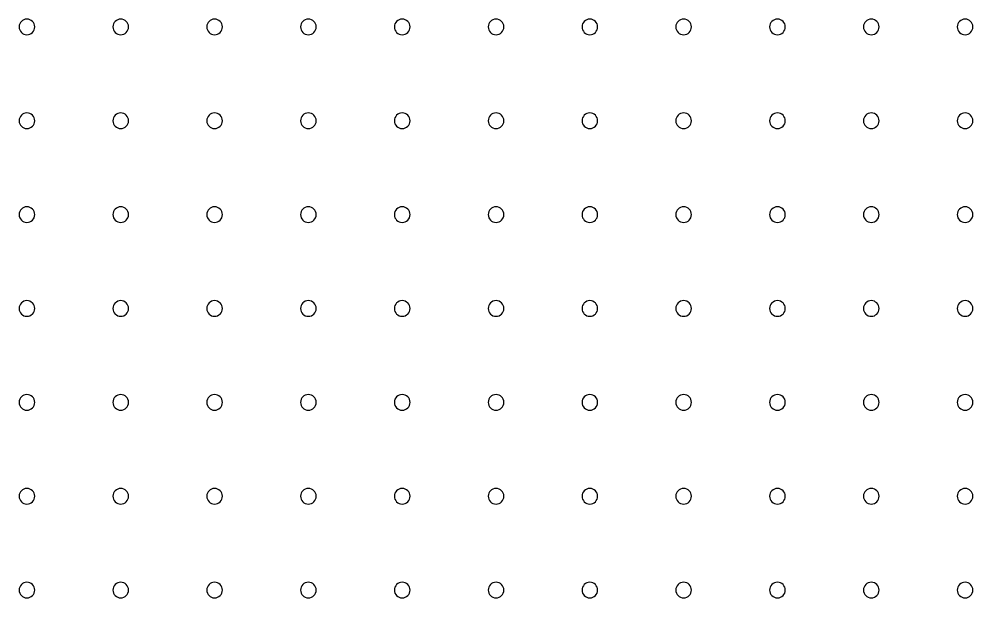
# Model space of a CAD drawing. Extents: x -215 to 2260, y -1591 to 611.
# Drawn here: x 370.3 to 675.3, y -669.5 to -484.5 of the extents above; entities that cross this region are included whole.
import ezdxf

# ---------------------------------------------------------------- set-up
doc = ezdxf.new("R2010")
doc.units = 0
doc.header["$MEASUREMENT"] = 0
doc.layers.get('0').update_dxf_attribs({"linetype": 'CONTINUOUS'})

# ---------------------------------------------------------------- blocks, each defined once
blk = doc.blocks.new('BLOCK_405')
at = {"color": 7}
blk.add_open_spline([(675.3, -666.99), (675.3, -668.37), (674.18, -669.49), (672.8, -669.49), (671.42, -669.49), (670.3, -668.37), (670.3, -666.99), (670.3, -665.61), (671.42, -664.49), (672.8, -664.49), (674.18, -664.49), (675.3, -665.61), (675.3, -666.99), (675.3, -666.99), (675.3, -666.99), (675.3, -666.99)], degree=3, knots=[0, 0, 0, 0, 1, 1, 1, 2, 2, 2, 3, 3, 3, 4, 4, 4, 5, 5, 5, 5], dxfattribs=at)
blk = doc.blocks.new('BLOCK_406')
at = {"color": 7}
blk.add_open_spline([(645.3, -666.99), (645.3, -668.37), (644.18, -669.49), (642.8, -669.49), (641.42, -669.49), (640.3, -668.37), (640.3, -666.99), (640.3, -665.61), (641.42, -664.49), (642.8, -664.49), (644.18, -664.49), (645.3, -665.61), (645.3, -666.99), (645.3, -666.99), (645.3, -666.99), (645.3, -666.99)], degree=3, knots=[0, 0, 0, 0, 1, 1, 1, 2, 2, 2, 3, 3, 3, 4, 4, 4, 5, 5, 5, 5], dxfattribs=at)
blk = doc.blocks.new('BLOCK_407')
at = {"color": 7}
blk.add_open_spline([(615.3, -666.99), (615.3, -668.37), (614.18, -669.49), (612.8, -669.49), (611.42, -669.49), (610.3, -668.37), (610.3, -666.99), (610.3, -665.61), (611.42, -664.49), (612.8, -664.49), (614.18, -664.49), (615.3, -665.61), (615.3, -666.99), (615.3, -666.99), (615.3, -666.99), (615.3, -666.99)], degree=3, knots=[0, 0, 0, 0, 1, 1, 1, 2, 2, 2, 3, 3, 3, 4, 4, 4, 5, 5, 5, 5], dxfattribs=at)
blk = doc.blocks.new('BLOCK_408')
at = {"color": 7}
blk.add_open_spline([(585.3, -666.99), (585.3, -668.37), (584.18, -669.49), (582.8, -669.49), (581.42, -669.49), (580.3, -668.37), (580.3, -666.99), (580.3, -665.61), (581.42, -664.49), (582.8, -664.49), (584.18, -664.49), (585.3, -665.61), (585.3, -666.99), (585.3, -666.99), (585.3, -666.99), (585.3, -666.99)], degree=3, knots=[0, 0, 0, 0, 1, 1, 1, 2, 2, 2, 3, 3, 3, 4, 4, 4, 5, 5, 5, 5], dxfattribs=at)
blk = doc.blocks.new('BLOCK_409')
at = {"color": 7}
blk.add_open_spline([(555.3, -666.99), (555.3, -668.37), (554.18, -669.49), (552.8, -669.49), (551.42, -669.49), (550.3, -668.37), (550.3, -666.99), (550.3, -665.61), (551.42, -664.49), (552.8, -664.49), (554.18, -664.49), (555.3, -665.61), (555.3, -666.99), (555.3, -666.99), (555.3, -666.99), (555.3, -666.99)], degree=3, knots=[0, 0, 0, 0, 1, 1, 1, 2, 2, 2, 3, 3, 3, 4, 4, 4, 5, 5, 5, 5], dxfattribs=at)
blk = doc.blocks.new('BLOCK_410')
at = {"color": 7}
blk.add_open_spline([(525.3, -666.99), (525.3, -668.37), (524.18, -669.49), (522.8, -669.49), (521.42, -669.49), (520.3, -668.37), (520.3, -666.99), (520.3, -665.61), (521.42, -664.49), (522.8, -664.49), (524.18, -664.49), (525.3, -665.61), (525.3, -666.99), (525.3, -666.99), (525.3, -666.99), (525.3, -666.99)], degree=3, knots=[0, 0, 0, 0, 1, 1, 1, 2, 2, 2, 3, 3, 3, 4, 4, 4, 5, 5, 5, 5], dxfattribs=at)
blk = doc.blocks.new('BLOCK_411')
at = {"color": 7}
blk.add_open_spline([(495.3, -666.99), (495.3, -668.37), (494.18, -669.49), (492.8, -669.49), (491.42, -669.49), (490.3, -668.37), (490.3, -666.99), (490.3, -665.61), (491.42, -664.49), (492.8, -664.49), (494.18, -664.49), (495.3, -665.61), (495.3, -666.99), (495.3, -666.99), (495.3, -666.99), (495.3, -666.99)], degree=3, knots=[0, 0, 0, 0, 1, 1, 1, 2, 2, 2, 3, 3, 3, 4, 4, 4, 5, 5, 5, 5], dxfattribs=at)
blk = doc.blocks.new('BLOCK_412')
at = {"color": 7}
blk.add_open_spline([(465.3, -666.99), (465.3, -668.37), (464.18, -669.49), (462.8, -669.49), (461.42, -669.49), (460.3, -668.37), (460.3, -666.99), (460.3, -665.61), (461.42, -664.49), (462.8, -664.49), (464.18, -664.49), (465.3, -665.61), (465.3, -666.99), (465.3, -666.99), (465.3, -666.99), (465.3, -666.99)], degree=3, knots=[0, 0, 0, 0, 1, 1, 1, 2, 2, 2, 3, 3, 3, 4, 4, 4, 5, 5, 5, 5], dxfattribs=at)
blk = doc.blocks.new('BLOCK_413')
at = {"color": 7}
blk.add_open_spline([(435.3, -666.99), (435.3, -668.37), (434.18, -669.49), (432.8, -669.49), (431.42, -669.49), (430.3, -668.37), (430.3, -666.99), (430.3, -665.61), (431.42, -664.49), (432.8, -664.49), (434.18, -664.49), (435.3, -665.61), (435.3, -666.99), (435.3, -666.99), (435.3, -666.99), (435.3, -666.99)], degree=3, knots=[0, 0, 0, 0, 1, 1, 1, 2, 2, 2, 3, 3, 3, 4, 4, 4, 5, 5, 5, 5], dxfattribs=at)
blk = doc.blocks.new('BLOCK_414')
at = {"color": 7}
blk.add_open_spline([(405.3, -666.99), (405.3, -668.37), (404.18, -669.49), (402.8, -669.49), (401.42, -669.49), (400.3, -668.37), (400.3, -666.99), (400.3, -665.61), (401.42, -664.49), (402.8, -664.49), (404.18, -664.49), (405.3, -665.61), (405.3, -666.99), (405.3, -666.99), (405.3, -666.99), (405.3, -666.99)], degree=3, knots=[0, 0, 0, 0, 1, 1, 1, 2, 2, 2, 3, 3, 3, 4, 4, 4, 5, 5, 5, 5], dxfattribs=at)
blk = doc.blocks.new('BLOCK_415')
at = {"color": 7}
blk.add_open_spline([(375.3, -666.99), (375.3, -668.37), (374.18, -669.49), (372.8, -669.49), (371.42, -669.49), (370.3, -668.37), (370.3, -666.99), (370.3, -665.61), (371.42, -664.49), (372.8, -664.49), (374.18, -664.49), (375.3, -665.61), (375.3, -666.99), (375.3, -666.99), (375.3, -666.99), (375.3, -666.99)], degree=3, knots=[0, 0, 0, 0, 1, 1, 1, 2, 2, 2, 3, 3, 3, 4, 4, 4, 5, 5, 5, 5], dxfattribs=at)
blk = doc.blocks.new('BLOCK_432')
at = {"color": 7}
blk.add_open_spline([(675.3, -636.99), (675.3, -638.37), (674.18, -639.49), (672.8, -639.49), (671.42, -639.49), (670.3, -638.37), (670.3, -636.99), (670.3, -635.61), (671.42, -634.49), (672.8, -634.49), (674.18, -634.49), (675.3, -635.61), (675.3, -636.99), (675.3, -636.99), (675.3, -636.99), (675.3, -636.99)], degree=3, knots=[0, 0, 0, 0, 1, 1, 1, 2, 2, 2, 3, 3, 3, 4, 4, 4, 5, 5, 5, 5], dxfattribs=at)
blk = doc.blocks.new('BLOCK_433')
at = {"color": 7}
blk.add_open_spline([(645.3, -636.99), (645.3, -638.37), (644.18, -639.49), (642.8, -639.49), (641.42, -639.49), (640.3, -638.37), (640.3, -636.99), (640.3, -635.61), (641.42, -634.49), (642.8, -634.49), (644.18, -634.49), (645.3, -635.61), (645.3, -636.99), (645.3, -636.99), (645.3, -636.99), (645.3, -636.99)], degree=3, knots=[0, 0, 0, 0, 1, 1, 1, 2, 2, 2, 3, 3, 3, 4, 4, 4, 5, 5, 5, 5], dxfattribs=at)
blk = doc.blocks.new('BLOCK_434')
at = {"color": 7}
blk.add_open_spline([(615.3, -636.99), (615.3, -638.37), (614.18, -639.49), (612.8, -639.49), (611.42, -639.49), (610.3, -638.37), (610.3, -636.99), (610.3, -635.61), (611.42, -634.49), (612.8, -634.49), (614.18, -634.49), (615.3, -635.61), (615.3, -636.99), (615.3, -636.99), (615.3, -636.99), (615.3, -636.99)], degree=3, knots=[0, 0, 0, 0, 1, 1, 1, 2, 2, 2, 3, 3, 3, 4, 4, 4, 5, 5, 5, 5], dxfattribs=at)
blk = doc.blocks.new('BLOCK_435')
at = {"color": 7}
blk.add_open_spline([(585.3, -636.99), (585.3, -638.37), (584.18, -639.49), (582.8, -639.49), (581.42, -639.49), (580.3, -638.37), (580.3, -636.99), (580.3, -635.61), (581.42, -634.49), (582.8, -634.49), (584.18, -634.49), (585.3, -635.61), (585.3, -636.99), (585.3, -636.99), (585.3, -636.99), (585.3, -636.99)], degree=3, knots=[0, 0, 0, 0, 1, 1, 1, 2, 2, 2, 3, 3, 3, 4, 4, 4, 5, 5, 5, 5], dxfattribs=at)
blk = doc.blocks.new('BLOCK_436')
at = {"color": 7}
blk.add_open_spline([(555.3, -636.99), (555.3, -638.37), (554.18, -639.49), (552.8, -639.49), (551.42, -639.49), (550.3, -638.37), (550.3, -636.99), (550.3, -635.61), (551.42, -634.49), (552.8, -634.49), (554.18, -634.49), (555.3, -635.61), (555.3, -636.99), (555.3, -636.99), (555.3, -636.99), (555.3, -636.99)], degree=3, knots=[0, 0, 0, 0, 1, 1, 1, 2, 2, 2, 3, 3, 3, 4, 4, 4, 5, 5, 5, 5], dxfattribs=at)
blk = doc.blocks.new('BLOCK_437')
at = {"color": 7}
blk.add_open_spline([(525.3, -636.99), (525.3, -638.37), (524.18, -639.49), (522.8, -639.49), (521.42, -639.49), (520.3, -638.37), (520.3, -636.99), (520.3, -635.61), (521.42, -634.49), (522.8, -634.49), (524.18, -634.49), (525.3, -635.61), (525.3, -636.99), (525.3, -636.99), (525.3, -636.99), (525.3, -636.99)], degree=3, knots=[0, 0, 0, 0, 1, 1, 1, 2, 2, 2, 3, 3, 3, 4, 4, 4, 5, 5, 5, 5], dxfattribs=at)
blk = doc.blocks.new('BLOCK_438')
at = {"color": 7}
blk.add_open_spline([(495.3, -636.99), (495.3, -638.37), (494.18, -639.49), (492.8, -639.49), (491.42, -639.49), (490.3, -638.37), (490.3, -636.99), (490.3, -635.61), (491.42, -634.49), (492.8, -634.49), (494.18, -634.49), (495.3, -635.61), (495.3, -636.99), (495.3, -636.99), (495.3, -636.99), (495.3, -636.99)], degree=3, knots=[0, 0, 0, 0, 1, 1, 1, 2, 2, 2, 3, 3, 3, 4, 4, 4, 5, 5, 5, 5], dxfattribs=at)
blk = doc.blocks.new('BLOCK_439')
at = {"color": 7}
blk.add_open_spline([(465.3, -636.99), (465.3, -638.37), (464.18, -639.49), (462.8, -639.49), (461.42, -639.49), (460.3, -638.37), (460.3, -636.99), (460.3, -635.61), (461.42, -634.49), (462.8, -634.49), (464.18, -634.49), (465.3, -635.61), (465.3, -636.99), (465.3, -636.99), (465.3, -636.99), (465.3, -636.99)], degree=3, knots=[0, 0, 0, 0, 1, 1, 1, 2, 2, 2, 3, 3, 3, 4, 4, 4, 5, 5, 5, 5], dxfattribs=at)
blk = doc.blocks.new('BLOCK_440')
at = {"color": 7}
blk.add_open_spline([(435.3, -636.99), (435.3, -638.37), (434.18, -639.49), (432.8, -639.49), (431.42, -639.49), (430.3, -638.37), (430.3, -636.99), (430.3, -635.61), (431.42, -634.49), (432.8, -634.49), (434.18, -634.49), (435.3, -635.61), (435.3, -636.99), (435.3, -636.99), (435.3, -636.99), (435.3, -636.99)], degree=3, knots=[0, 0, 0, 0, 1, 1, 1, 2, 2, 2, 3, 3, 3, 4, 4, 4, 5, 5, 5, 5], dxfattribs=at)
blk = doc.blocks.new('BLOCK_441')
at = {"color": 7}
blk.add_open_spline([(405.3, -636.99), (405.3, -638.37), (404.18, -639.49), (402.8, -639.49), (401.42, -639.49), (400.3, -638.37), (400.3, -636.99), (400.3, -635.61), (401.42, -634.49), (402.8, -634.49), (404.18, -634.49), (405.3, -635.61), (405.3, -636.99), (405.3, -636.99), (405.3, -636.99), (405.3, -636.99)], degree=3, knots=[0, 0, 0, 0, 1, 1, 1, 2, 2, 2, 3, 3, 3, 4, 4, 4, 5, 5, 5, 5], dxfattribs=at)
blk = doc.blocks.new('BLOCK_442')
at = {"color": 7}
blk.add_open_spline([(375.3, -636.99), (375.3, -638.37), (374.18, -639.49), (372.8, -639.49), (371.42, -639.49), (370.3, -638.37), (370.3, -636.99), (370.3, -635.61), (371.42, -634.49), (372.8, -634.49), (374.18, -634.49), (375.3, -635.61), (375.3, -636.99), (375.3, -636.99), (375.3, -636.99), (375.3, -636.99)], degree=3, knots=[0, 0, 0, 0, 1, 1, 1, 2, 2, 2, 3, 3, 3, 4, 4, 4, 5, 5, 5, 5], dxfattribs=at)
blk = doc.blocks.new('BLOCK_459')
at = {"color": 7}
blk.add_open_spline([(675.3, -606.99), (675.3, -608.37), (674.18, -609.49), (672.8, -609.49), (671.42, -609.49), (670.3, -608.37), (670.3, -606.99), (670.3, -605.61), (671.42, -604.49), (672.8, -604.49), (674.18, -604.49), (675.3, -605.61), (675.3, -606.99), (675.3, -606.99), (675.3, -606.99), (675.3, -606.99)], degree=3, knots=[0, 0, 0, 0, 1, 1, 1, 2, 2, 2, 3, 3, 3, 4, 4, 4, 5, 5, 5, 5], dxfattribs=at)
blk = doc.blocks.new('BLOCK_460')
at = {"color": 7}
blk.add_open_spline([(645.3, -606.99), (645.3, -608.37), (644.18, -609.49), (642.8, -609.49), (641.42, -609.49), (640.3, -608.37), (640.3, -606.99), (640.3, -605.61), (641.42, -604.49), (642.8, -604.49), (644.18, -604.49), (645.3, -605.61), (645.3, -606.99), (645.3, -606.99), (645.3, -606.99), (645.3, -606.99)], degree=3, knots=[0, 0, 0, 0, 1, 1, 1, 2, 2, 2, 3, 3, 3, 4, 4, 4, 5, 5, 5, 5], dxfattribs=at)
blk = doc.blocks.new('BLOCK_461')
at = {"color": 7}
blk.add_open_spline([(615.3, -606.99), (615.3, -608.37), (614.18, -609.49), (612.8, -609.49), (611.42, -609.49), (610.3, -608.37), (610.3, -606.99), (610.3, -605.61), (611.42, -604.49), (612.8, -604.49), (614.18, -604.49), (615.3, -605.61), (615.3, -606.99), (615.3, -606.99), (615.3, -606.99), (615.3, -606.99)], degree=3, knots=[0, 0, 0, 0, 1, 1, 1, 2, 2, 2, 3, 3, 3, 4, 4, 4, 5, 5, 5, 5], dxfattribs=at)
blk = doc.blocks.new('BLOCK_462')
at = {"color": 7}
blk.add_open_spline([(585.3, -606.99), (585.3, -608.37), (584.18, -609.49), (582.8, -609.49), (581.42, -609.49), (580.3, -608.37), (580.3, -606.99), (580.3, -605.61), (581.42, -604.49), (582.8, -604.49), (584.18, -604.49), (585.3, -605.61), (585.3, -606.99), (585.3, -606.99), (585.3, -606.99), (585.3, -606.99)], degree=3, knots=[0, 0, 0, 0, 1, 1, 1, 2, 2, 2, 3, 3, 3, 4, 4, 4, 5, 5, 5, 5], dxfattribs=at)
blk = doc.blocks.new('BLOCK_463')
at = {"color": 7}
blk.add_open_spline([(555.3, -606.99), (555.3, -608.37), (554.18, -609.49), (552.8, -609.49), (551.42, -609.49), (550.3, -608.37), (550.3, -606.99), (550.3, -605.61), (551.42, -604.49), (552.8, -604.49), (554.18, -604.49), (555.3, -605.61), (555.3, -606.99), (555.3, -606.99), (555.3, -606.99), (555.3, -606.99)], degree=3, knots=[0, 0, 0, 0, 1, 1, 1, 2, 2, 2, 3, 3, 3, 4, 4, 4, 5, 5, 5, 5], dxfattribs=at)
blk = doc.blocks.new('BLOCK_464')
at = {"color": 7}
blk.add_open_spline([(525.3, -606.99), (525.3, -608.37), (524.18, -609.49), (522.8, -609.49), (521.42, -609.49), (520.3, -608.37), (520.3, -606.99), (520.3, -605.61), (521.42, -604.49), (522.8, -604.49), (524.18, -604.49), (525.3, -605.61), (525.3, -606.99), (525.3, -606.99), (525.3, -606.99), (525.3, -606.99)], degree=3, knots=[0, 0, 0, 0, 1, 1, 1, 2, 2, 2, 3, 3, 3, 4, 4, 4, 5, 5, 5, 5], dxfattribs=at)
blk = doc.blocks.new('BLOCK_465')
at = {"color": 7}
blk.add_open_spline([(495.3, -606.99), (495.3, -608.37), (494.18, -609.49), (492.8, -609.49), (491.42, -609.49), (490.3, -608.37), (490.3, -606.99), (490.3, -605.61), (491.42, -604.49), (492.8, -604.49), (494.18, -604.49), (495.3, -605.61), (495.3, -606.99), (495.3, -606.99), (495.3, -606.99), (495.3, -606.99)], degree=3, knots=[0, 0, 0, 0, 1, 1, 1, 2, 2, 2, 3, 3, 3, 4, 4, 4, 5, 5, 5, 5], dxfattribs=at)
blk = doc.blocks.new('BLOCK_466')
at = {"color": 7}
blk.add_open_spline([(465.3, -606.99), (465.3, -608.37), (464.18, -609.49), (462.8, -609.49), (461.42, -609.49), (460.3, -608.37), (460.3, -606.99), (460.3, -605.61), (461.42, -604.49), (462.8, -604.49), (464.18, -604.49), (465.3, -605.61), (465.3, -606.99), (465.3, -606.99), (465.3, -606.99), (465.3, -606.99)], degree=3, knots=[0, 0, 0, 0, 1, 1, 1, 2, 2, 2, 3, 3, 3, 4, 4, 4, 5, 5, 5, 5], dxfattribs=at)
blk = doc.blocks.new('BLOCK_467')
at = {"color": 7}
blk.add_open_spline([(435.3, -606.99), (435.3, -608.37), (434.18, -609.49), (432.8, -609.49), (431.42, -609.49), (430.3, -608.37), (430.3, -606.99), (430.3, -605.61), (431.42, -604.49), (432.8, -604.49), (434.18, -604.49), (435.3, -605.61), (435.3, -606.99), (435.3, -606.99), (435.3, -606.99), (435.3, -606.99)], degree=3, knots=[0, 0, 0, 0, 1, 1, 1, 2, 2, 2, 3, 3, 3, 4, 4, 4, 5, 5, 5, 5], dxfattribs=at)
blk = doc.blocks.new('BLOCK_468')
at = {"color": 7}
blk.add_open_spline([(405.3, -606.99), (405.3, -608.37), (404.18, -609.49), (402.8, -609.49), (401.42, -609.49), (400.3, -608.37), (400.3, -606.99), (400.3, -605.61), (401.42, -604.49), (402.8, -604.49), (404.18, -604.49), (405.3, -605.61), (405.3, -606.99), (405.3, -606.99), (405.3, -606.99), (405.3, -606.99)], degree=3, knots=[0, 0, 0, 0, 1, 1, 1, 2, 2, 2, 3, 3, 3, 4, 4, 4, 5, 5, 5, 5], dxfattribs=at)
blk = doc.blocks.new('BLOCK_469')
at = {"color": 7}
blk.add_open_spline([(375.3, -606.99), (375.3, -608.37), (374.18, -609.49), (372.8, -609.49), (371.42, -609.49), (370.3, -608.37), (370.3, -606.99), (370.3, -605.61), (371.42, -604.49), (372.8, -604.49), (374.18, -604.49), (375.3, -605.61), (375.3, -606.99), (375.3, -606.99), (375.3, -606.99), (375.3, -606.99)], degree=3, knots=[0, 0, 0, 0, 1, 1, 1, 2, 2, 2, 3, 3, 3, 4, 4, 4, 5, 5, 5, 5], dxfattribs=at)
blk = doc.blocks.new('BLOCK_486')
at = {"color": 7}
blk.add_open_spline([(675.3, -576.99), (675.3, -578.37), (674.18, -579.49), (672.8, -579.49), (671.42, -579.49), (670.3, -578.37), (670.3, -576.99), (670.3, -575.61), (671.42, -574.49), (672.8, -574.49), (674.18, -574.49), (675.3, -575.61), (675.3, -576.99), (675.3, -576.99), (675.3, -576.99), (675.3, -576.99)], degree=3, knots=[0, 0, 0, 0, 1, 1, 1, 2, 2, 2, 3, 3, 3, 4, 4, 4, 5, 5, 5, 5], dxfattribs=at)
blk = doc.blocks.new('BLOCK_487')
at = {"color": 7}
blk.add_open_spline([(645.3, -576.99), (645.3, -578.37), (644.18, -579.49), (642.8, -579.49), (641.42, -579.49), (640.3, -578.37), (640.3, -576.99), (640.3, -575.61), (641.42, -574.49), (642.8, -574.49), (644.18, -574.49), (645.3, -575.61), (645.3, -576.99), (645.3, -576.99), (645.3, -576.99), (645.3, -576.99)], degree=3, knots=[0, 0, 0, 0, 1, 1, 1, 2, 2, 2, 3, 3, 3, 4, 4, 4, 5, 5, 5, 5], dxfattribs=at)
blk = doc.blocks.new('BLOCK_488')
at = {"color": 7}
blk.add_open_spline([(615.3, -576.99), (615.3, -578.37), (614.18, -579.49), (612.8, -579.49), (611.42, -579.49), (610.3, -578.37), (610.3, -576.99), (610.3, -575.61), (611.42, -574.49), (612.8, -574.49), (614.18, -574.49), (615.3, -575.61), (615.3, -576.99), (615.3, -576.99), (615.3, -576.99), (615.3, -576.99)], degree=3, knots=[0, 0, 0, 0, 1, 1, 1, 2, 2, 2, 3, 3, 3, 4, 4, 4, 5, 5, 5, 5], dxfattribs=at)
blk = doc.blocks.new('BLOCK_489')
at = {"color": 7}
blk.add_open_spline([(585.3, -576.99), (585.3, -578.37), (584.18, -579.49), (582.8, -579.49), (581.42, -579.49), (580.3, -578.37), (580.3, -576.99), (580.3, -575.61), (581.42, -574.49), (582.8, -574.49), (584.18, -574.49), (585.3, -575.61), (585.3, -576.99), (585.3, -576.99), (585.3, -576.99), (585.3, -576.99)], degree=3, knots=[0, 0, 0, 0, 1, 1, 1, 2, 2, 2, 3, 3, 3, 4, 4, 4, 5, 5, 5, 5], dxfattribs=at)
blk = doc.blocks.new('BLOCK_490')
at = {"color": 7}
blk.add_open_spline([(555.3, -576.99), (555.3, -578.37), (554.18, -579.49), (552.8, -579.49), (551.42, -579.49), (550.3, -578.37), (550.3, -576.99), (550.3, -575.61), (551.42, -574.49), (552.8, -574.49), (554.18, -574.49), (555.3, -575.61), (555.3, -576.99), (555.3, -576.99), (555.3, -576.99), (555.3, -576.99)], degree=3, knots=[0, 0, 0, 0, 1, 1, 1, 2, 2, 2, 3, 3, 3, 4, 4, 4, 5, 5, 5, 5], dxfattribs=at)
blk = doc.blocks.new('BLOCK_491')
at = {"color": 7}
blk.add_open_spline([(525.3, -576.99), (525.3, -578.37), (524.18, -579.49), (522.8, -579.49), (521.42, -579.49), (520.3, -578.37), (520.3, -576.99), (520.3, -575.61), (521.42, -574.49), (522.8, -574.49), (524.18, -574.49), (525.3, -575.61), (525.3, -576.99), (525.3, -576.99), (525.3, -576.99), (525.3, -576.99)], degree=3, knots=[0, 0, 0, 0, 1, 1, 1, 2, 2, 2, 3, 3, 3, 4, 4, 4, 5, 5, 5, 5], dxfattribs=at)
blk = doc.blocks.new('BLOCK_492')
at = {"color": 7}
blk.add_open_spline([(495.3, -576.99), (495.3, -578.37), (494.18, -579.49), (492.8, -579.49), (491.42, -579.49), (490.3, -578.37), (490.3, -576.99), (490.3, -575.61), (491.42, -574.49), (492.8, -574.49), (494.18, -574.49), (495.3, -575.61), (495.3, -576.99), (495.3, -576.99), (495.3, -576.99), (495.3, -576.99)], degree=3, knots=[0, 0, 0, 0, 1, 1, 1, 2, 2, 2, 3, 3, 3, 4, 4, 4, 5, 5, 5, 5], dxfattribs=at)
blk = doc.blocks.new('BLOCK_493')
at = {"color": 7}
blk.add_open_spline([(465.3, -576.99), (465.3, -578.37), (464.18, -579.49), (462.8, -579.49), (461.42, -579.49), (460.3, -578.37), (460.3, -576.99), (460.3, -575.61), (461.42, -574.49), (462.8, -574.49), (464.18, -574.49), (465.3, -575.61), (465.3, -576.99), (465.3, -576.99), (465.3, -576.99), (465.3, -576.99)], degree=3, knots=[0, 0, 0, 0, 1, 1, 1, 2, 2, 2, 3, 3, 3, 4, 4, 4, 5, 5, 5, 5], dxfattribs=at)
blk = doc.blocks.new('BLOCK_494')
at = {"color": 7}
blk.add_open_spline([(435.3, -576.99), (435.3, -578.37), (434.18, -579.49), (432.8, -579.49), (431.42, -579.49), (430.3, -578.37), (430.3, -576.99), (430.3, -575.61), (431.42, -574.49), (432.8, -574.49), (434.18, -574.49), (435.3, -575.61), (435.3, -576.99), (435.3, -576.99), (435.3, -576.99), (435.3, -576.99)], degree=3, knots=[0, 0, 0, 0, 1, 1, 1, 2, 2, 2, 3, 3, 3, 4, 4, 4, 5, 5, 5, 5], dxfattribs=at)
blk = doc.blocks.new('BLOCK_495')
at = {"color": 7}
blk.add_open_spline([(405.3, -576.99), (405.3, -578.37), (404.18, -579.49), (402.8, -579.49), (401.42, -579.49), (400.3, -578.37), (400.3, -576.99), (400.3, -575.61), (401.42, -574.49), (402.8, -574.49), (404.18, -574.49), (405.3, -575.61), (405.3, -576.99), (405.3, -576.99), (405.3, -576.99), (405.3, -576.99)], degree=3, knots=[0, 0, 0, 0, 1, 1, 1, 2, 2, 2, 3, 3, 3, 4, 4, 4, 5, 5, 5, 5], dxfattribs=at)
blk = doc.blocks.new('BLOCK_496')
at = {"color": 7}
blk.add_open_spline([(375.3, -576.99), (375.3, -578.37), (374.18, -579.49), (372.8, -579.49), (371.42, -579.49), (370.3, -578.37), (370.3, -576.99), (370.3, -575.61), (371.42, -574.49), (372.8, -574.49), (374.18, -574.49), (375.3, -575.61), (375.3, -576.99), (375.3, -576.99), (375.3, -576.99), (375.3, -576.99)], degree=3, knots=[0, 0, 0, 0, 1, 1, 1, 2, 2, 2, 3, 3, 3, 4, 4, 4, 5, 5, 5, 5], dxfattribs=at)
blk = doc.blocks.new('BLOCK_513')
at = {"color": 7}
blk.add_open_spline([(675.3, -546.99), (675.3, -548.37), (674.18, -549.49), (672.8, -549.49), (671.42, -549.49), (670.3, -548.37), (670.3, -546.99), (670.3, -545.61), (671.42, -544.49), (672.8, -544.49), (674.18, -544.49), (675.3, -545.61), (675.3, -546.99), (675.3, -546.99), (675.3, -546.99), (675.3, -546.99)], degree=3, knots=[0, 0, 0, 0, 1, 1, 1, 2, 2, 2, 3, 3, 3, 4, 4, 4, 5, 5, 5, 5], dxfattribs=at)
blk = doc.blocks.new('BLOCK_514')
at = {"color": 7}
blk.add_open_spline([(645.3, -546.99), (645.3, -548.37), (644.18, -549.49), (642.8, -549.49), (641.42, -549.49), (640.3, -548.37), (640.3, -546.99), (640.3, -545.61), (641.42, -544.49), (642.8, -544.49), (644.18, -544.49), (645.3, -545.61), (645.3, -546.99), (645.3, -546.99), (645.3, -546.99), (645.3, -546.99)], degree=3, knots=[0, 0, 0, 0, 1, 1, 1, 2, 2, 2, 3, 3, 3, 4, 4, 4, 5, 5, 5, 5], dxfattribs=at)
blk = doc.blocks.new('BLOCK_515')
at = {"color": 7}
blk.add_open_spline([(615.3, -546.99), (615.3, -548.37), (614.18, -549.49), (612.8, -549.49), (611.42, -549.49), (610.3, -548.37), (610.3, -546.99), (610.3, -545.61), (611.42, -544.49), (612.8, -544.49), (614.18, -544.49), (615.3, -545.61), (615.3, -546.99), (615.3, -546.99), (615.3, -546.99), (615.3, -546.99)], degree=3, knots=[0, 0, 0, 0, 1, 1, 1, 2, 2, 2, 3, 3, 3, 4, 4, 4, 5, 5, 5, 5], dxfattribs=at)
blk = doc.blocks.new('BLOCK_516')
at = {"color": 7}
blk.add_open_spline([(585.3, -546.99), (585.3, -548.37), (584.18, -549.49), (582.8, -549.49), (581.42, -549.49), (580.3, -548.37), (580.3, -546.99), (580.3, -545.61), (581.42, -544.49), (582.8, -544.49), (584.18, -544.49), (585.3, -545.61), (585.3, -546.99), (585.3, -546.99), (585.3, -546.99), (585.3, -546.99)], degree=3, knots=[0, 0, 0, 0, 1, 1, 1, 2, 2, 2, 3, 3, 3, 4, 4, 4, 5, 5, 5, 5], dxfattribs=at)
blk = doc.blocks.new('BLOCK_517')
at = {"color": 7}
blk.add_open_spline([(555.3, -546.99), (555.3, -548.37), (554.18, -549.49), (552.8, -549.49), (551.42, -549.49), (550.3, -548.37), (550.3, -546.99), (550.3, -545.61), (551.42, -544.49), (552.8, -544.49), (554.18, -544.49), (555.3, -545.61), (555.3, -546.99), (555.3, -546.99), (555.3, -546.99), (555.3, -546.99)], degree=3, knots=[0, 0, 0, 0, 1, 1, 1, 2, 2, 2, 3, 3, 3, 4, 4, 4, 5, 5, 5, 5], dxfattribs=at)
blk = doc.blocks.new('BLOCK_518')
at = {"color": 7}
blk.add_open_spline([(525.3, -546.99), (525.3, -548.37), (524.18, -549.49), (522.8, -549.49), (521.42, -549.49), (520.3, -548.37), (520.3, -546.99), (520.3, -545.61), (521.42, -544.49), (522.8, -544.49), (524.18, -544.49), (525.3, -545.61), (525.3, -546.99), (525.3, -546.99), (525.3, -546.99), (525.3, -546.99)], degree=3, knots=[0, 0, 0, 0, 1, 1, 1, 2, 2, 2, 3, 3, 3, 4, 4, 4, 5, 5, 5, 5], dxfattribs=at)
blk = doc.blocks.new('BLOCK_519')
at = {"color": 7}
blk.add_open_spline([(495.3, -546.99), (495.3, -548.37), (494.18, -549.49), (492.8, -549.49), (491.42, -549.49), (490.3, -548.37), (490.3, -546.99), (490.3, -545.61), (491.42, -544.49), (492.8, -544.49), (494.18, -544.49), (495.3, -545.61), (495.3, -546.99), (495.3, -546.99), (495.3, -546.99), (495.3, -546.99)], degree=3, knots=[0, 0, 0, 0, 1, 1, 1, 2, 2, 2, 3, 3, 3, 4, 4, 4, 5, 5, 5, 5], dxfattribs=at)
blk = doc.blocks.new('BLOCK_520')
at = {"color": 7}
blk.add_open_spline([(465.3, -546.99), (465.3, -548.37), (464.18, -549.49), (462.8, -549.49), (461.42, -549.49), (460.3, -548.37), (460.3, -546.99), (460.3, -545.61), (461.42, -544.49), (462.8, -544.49), (464.18, -544.49), (465.3, -545.61), (465.3, -546.99), (465.3, -546.99), (465.3, -546.99), (465.3, -546.99)], degree=3, knots=[0, 0, 0, 0, 1, 1, 1, 2, 2, 2, 3, 3, 3, 4, 4, 4, 5, 5, 5, 5], dxfattribs=at)
blk = doc.blocks.new('BLOCK_521')
at = {"color": 7}
blk.add_open_spline([(435.3, -546.99), (435.3, -548.37), (434.18, -549.49), (432.8, -549.49), (431.42, -549.49), (430.3, -548.37), (430.3, -546.99), (430.3, -545.61), (431.42, -544.49), (432.8, -544.49), (434.18, -544.49), (435.3, -545.61), (435.3, -546.99), (435.3, -546.99), (435.3, -546.99), (435.3, -546.99)], degree=3, knots=[0, 0, 0, 0, 1, 1, 1, 2, 2, 2, 3, 3, 3, 4, 4, 4, 5, 5, 5, 5], dxfattribs=at)
blk = doc.blocks.new('BLOCK_522')
at = {"color": 7}
blk.add_open_spline([(405.3, -546.99), (405.3, -548.37), (404.18, -549.49), (402.8, -549.49), (401.42, -549.49), (400.3, -548.37), (400.3, -546.99), (400.3, -545.61), (401.42, -544.49), (402.8, -544.49), (404.18, -544.49), (405.3, -545.61), (405.3, -546.99), (405.3, -546.99), (405.3, -546.99), (405.3, -546.99)], degree=3, knots=[0, 0, 0, 0, 1, 1, 1, 2, 2, 2, 3, 3, 3, 4, 4, 4, 5, 5, 5, 5], dxfattribs=at)
blk = doc.blocks.new('BLOCK_523')
at = {"color": 7}
blk.add_open_spline([(375.3, -546.99), (375.3, -548.37), (374.18, -549.49), (372.8, -549.49), (371.42, -549.49), (370.3, -548.37), (370.3, -546.99), (370.3, -545.61), (371.42, -544.49), (372.8, -544.49), (374.18, -544.49), (375.3, -545.61), (375.3, -546.99), (375.3, -546.99), (375.3, -546.99), (375.3, -546.99)], degree=3, knots=[0, 0, 0, 0, 1, 1, 1, 2, 2, 2, 3, 3, 3, 4, 4, 4, 5, 5, 5, 5], dxfattribs=at)
blk = doc.blocks.new('BLOCK_540')
at = {"color": 7}
blk.add_open_spline([(675.3, -516.99), (675.3, -518.37), (674.18, -519.49), (672.8, -519.49), (671.42, -519.49), (670.3, -518.37), (670.3, -516.99), (670.3, -515.61), (671.42, -514.49), (672.8, -514.49), (674.18, -514.49), (675.3, -515.61), (675.3, -516.99), (675.3, -516.99), (675.3, -516.99), (675.3, -516.99)], degree=3, knots=[0, 0, 0, 0, 1, 1, 1, 2, 2, 2, 3, 3, 3, 4, 4, 4, 5, 5, 5, 5], dxfattribs=at)
blk = doc.blocks.new('BLOCK_541')
at = {"color": 7}
blk.add_open_spline([(645.3, -516.99), (645.3, -518.37), (644.18, -519.49), (642.8, -519.49), (641.42, -519.49), (640.3, -518.37), (640.3, -516.99), (640.3, -515.61), (641.42, -514.49), (642.8, -514.49), (644.18, -514.49), (645.3, -515.61), (645.3, -516.99), (645.3, -516.99), (645.3, -516.99), (645.3, -516.99)], degree=3, knots=[0, 0, 0, 0, 1, 1, 1, 2, 2, 2, 3, 3, 3, 4, 4, 4, 5, 5, 5, 5], dxfattribs=at)
blk = doc.blocks.new('BLOCK_542')
at = {"color": 7}
blk.add_open_spline([(615.3, -516.99), (615.3, -518.37), (614.18, -519.49), (612.8, -519.49), (611.42, -519.49), (610.3, -518.37), (610.3, -516.99), (610.3, -515.61), (611.42, -514.49), (612.8, -514.49), (614.18, -514.49), (615.3, -515.61), (615.3, -516.99), (615.3, -516.99), (615.3, -516.99), (615.3, -516.99)], degree=3, knots=[0, 0, 0, 0, 1, 1, 1, 2, 2, 2, 3, 3, 3, 4, 4, 4, 5, 5, 5, 5], dxfattribs=at)
blk = doc.blocks.new('BLOCK_543')
at = {"color": 7}
blk.add_open_spline([(585.3, -516.99), (585.3, -518.37), (584.18, -519.49), (582.8, -519.49), (581.42, -519.49), (580.3, -518.37), (580.3, -516.99), (580.3, -515.61), (581.42, -514.49), (582.8, -514.49), (584.18, -514.49), (585.3, -515.61), (585.3, -516.99), (585.3, -516.99), (585.3, -516.99), (585.3, -516.99)], degree=3, knots=[0, 0, 0, 0, 1, 1, 1, 2, 2, 2, 3, 3, 3, 4, 4, 4, 5, 5, 5, 5], dxfattribs=at)
blk = doc.blocks.new('BLOCK_544')
at = {"color": 7}
blk.add_open_spline([(555.3, -516.99), (555.3, -518.37), (554.18, -519.49), (552.8, -519.49), (551.42, -519.49), (550.3, -518.37), (550.3, -516.99), (550.3, -515.61), (551.42, -514.49), (552.8, -514.49), (554.18, -514.49), (555.3, -515.61), (555.3, -516.99), (555.3, -516.99), (555.3, -516.99), (555.3, -516.99)], degree=3, knots=[0, 0, 0, 0, 1, 1, 1, 2, 2, 2, 3, 3, 3, 4, 4, 4, 5, 5, 5, 5], dxfattribs=at)
blk = doc.blocks.new('BLOCK_545')
at = {"color": 7}
blk.add_open_spline([(525.3, -516.99), (525.3, -518.37), (524.18, -519.49), (522.8, -519.49), (521.42, -519.49), (520.3, -518.37), (520.3, -516.99), (520.3, -515.61), (521.42, -514.49), (522.8, -514.49), (524.18, -514.49), (525.3, -515.61), (525.3, -516.99), (525.3, -516.99), (525.3, -516.99), (525.3, -516.99)], degree=3, knots=[0, 0, 0, 0, 1, 1, 1, 2, 2, 2, 3, 3, 3, 4, 4, 4, 5, 5, 5, 5], dxfattribs=at)
blk = doc.blocks.new('BLOCK_546')
at = {"color": 7}
blk.add_open_spline([(495.3, -516.99), (495.3, -518.37), (494.18, -519.49), (492.8, -519.49), (491.42, -519.49), (490.3, -518.37), (490.3, -516.99), (490.3, -515.61), (491.42, -514.49), (492.8, -514.49), (494.18, -514.49), (495.3, -515.61), (495.3, -516.99), (495.3, -516.99), (495.3, -516.99), (495.3, -516.99)], degree=3, knots=[0, 0, 0, 0, 1, 1, 1, 2, 2, 2, 3, 3, 3, 4, 4, 4, 5, 5, 5, 5], dxfattribs=at)
blk = doc.blocks.new('BLOCK_547')
at = {"color": 7}
blk.add_open_spline([(465.3, -516.99), (465.3, -518.37), (464.18, -519.49), (462.8, -519.49), (461.42, -519.49), (460.3, -518.37), (460.3, -516.99), (460.3, -515.61), (461.42, -514.49), (462.8, -514.49), (464.18, -514.49), (465.3, -515.61), (465.3, -516.99), (465.3, -516.99), (465.3, -516.99), (465.3, -516.99)], degree=3, knots=[0, 0, 0, 0, 1, 1, 1, 2, 2, 2, 3, 3, 3, 4, 4, 4, 5, 5, 5, 5], dxfattribs=at)
blk = doc.blocks.new('BLOCK_548')
at = {"color": 7}
blk.add_open_spline([(435.3, -516.99), (435.3, -518.37), (434.18, -519.49), (432.8, -519.49), (431.42, -519.49), (430.3, -518.37), (430.3, -516.99), (430.3, -515.61), (431.42, -514.49), (432.8, -514.49), (434.18, -514.49), (435.3, -515.61), (435.3, -516.99), (435.3, -516.99), (435.3, -516.99), (435.3, -516.99)], degree=3, knots=[0, 0, 0, 0, 1, 1, 1, 2, 2, 2, 3, 3, 3, 4, 4, 4, 5, 5, 5, 5], dxfattribs=at)
blk = doc.blocks.new('BLOCK_549')
at = {"color": 7}
blk.add_open_spline([(405.3, -516.99), (405.3, -518.37), (404.18, -519.49), (402.8, -519.49), (401.42, -519.49), (400.3, -518.37), (400.3, -516.99), (400.3, -515.61), (401.42, -514.49), (402.8, -514.49), (404.18, -514.49), (405.3, -515.61), (405.3, -516.99), (405.3, -516.99), (405.3, -516.99), (405.3, -516.99)], degree=3, knots=[0, 0, 0, 0, 1, 1, 1, 2, 2, 2, 3, 3, 3, 4, 4, 4, 5, 5, 5, 5], dxfattribs=at)
blk = doc.blocks.new('BLOCK_550')
at = {"color": 7}
blk.add_open_spline([(375.3, -516.99), (375.3, -518.37), (374.18, -519.49), (372.8, -519.49), (371.42, -519.49), (370.3, -518.37), (370.3, -516.99), (370.3, -515.61), (371.42, -514.49), (372.8, -514.49), (374.18, -514.49), (375.3, -515.61), (375.3, -516.99), (375.3, -516.99), (375.3, -516.99), (375.3, -516.99)], degree=3, knots=[0, 0, 0, 0, 1, 1, 1, 2, 2, 2, 3, 3, 3, 4, 4, 4, 5, 5, 5, 5], dxfattribs=at)
blk = doc.blocks.new('BLOCK_567')
at = {"color": 7}
blk.add_open_spline([(675.3, -486.99), (675.3, -488.37), (674.18, -489.49), (672.8, -489.49), (671.42, -489.49), (670.3, -488.37), (670.3, -486.99), (670.3, -485.61), (671.42, -484.49), (672.8, -484.49), (674.18, -484.49), (675.3, -485.61), (675.3, -486.99), (675.3, -486.99), (675.3, -486.99), (675.3, -486.99)], degree=3, knots=[0, 0, 0, 0, 1, 1, 1, 2, 2, 2, 3, 3, 3, 4, 4, 4, 5, 5, 5, 5], dxfattribs=at)
blk = doc.blocks.new('BLOCK_568')
at = {"color": 7}
blk.add_open_spline([(645.3, -486.99), (645.3, -488.37), (644.18, -489.49), (642.8, -489.49), (641.42, -489.49), (640.3, -488.37), (640.3, -486.99), (640.3, -485.61), (641.42, -484.49), (642.8, -484.49), (644.18, -484.49), (645.3, -485.61), (645.3, -486.99), (645.3, -486.99), (645.3, -486.99), (645.3, -486.99)], degree=3, knots=[0, 0, 0, 0, 1, 1, 1, 2, 2, 2, 3, 3, 3, 4, 4, 4, 5, 5, 5, 5], dxfattribs=at)
blk = doc.blocks.new('BLOCK_569')
at = {"color": 7}
blk.add_open_spline([(615.3, -486.99), (615.3, -488.37), (614.18, -489.49), (612.8, -489.49), (611.42, -489.49), (610.3, -488.37), (610.3, -486.99), (610.3, -485.61), (611.42, -484.49), (612.8, -484.49), (614.18, -484.49), (615.3, -485.61), (615.3, -486.99), (615.3, -486.99), (615.3, -486.99), (615.3, -486.99)], degree=3, knots=[0, 0, 0, 0, 1, 1, 1, 2, 2, 2, 3, 3, 3, 4, 4, 4, 5, 5, 5, 5], dxfattribs=at)
blk = doc.blocks.new('BLOCK_570')
at = {"color": 7}
blk.add_open_spline([(585.3, -486.99), (585.3, -488.37), (584.18, -489.49), (582.8, -489.49), (581.42, -489.49), (580.3, -488.37), (580.3, -486.99), (580.3, -485.61), (581.42, -484.49), (582.8, -484.49), (584.18, -484.49), (585.3, -485.61), (585.3, -486.99), (585.3, -486.99), (585.3, -486.99), (585.3, -486.99)], degree=3, knots=[0, 0, 0, 0, 1, 1, 1, 2, 2, 2, 3, 3, 3, 4, 4, 4, 5, 5, 5, 5], dxfattribs=at)
blk = doc.blocks.new('BLOCK_571')
at = {"color": 7}
blk.add_open_spline([(555.3, -486.99), (555.3, -488.37), (554.18, -489.49), (552.8, -489.49), (551.42, -489.49), (550.3, -488.37), (550.3, -486.99), (550.3, -485.61), (551.42, -484.49), (552.8, -484.49), (554.18, -484.49), (555.3, -485.61), (555.3, -486.99), (555.3, -486.99), (555.3, -486.99), (555.3, -486.99)], degree=3, knots=[0, 0, 0, 0, 1, 1, 1, 2, 2, 2, 3, 3, 3, 4, 4, 4, 5, 5, 5, 5], dxfattribs=at)
blk = doc.blocks.new('BLOCK_572')
at = {"color": 7}
blk.add_open_spline([(525.3, -486.99), (525.3, -488.37), (524.18, -489.49), (522.8, -489.49), (521.42, -489.49), (520.3, -488.37), (520.3, -486.99), (520.3, -485.61), (521.42, -484.49), (522.8, -484.49), (524.18, -484.49), (525.3, -485.61), (525.3, -486.99), (525.3, -486.99), (525.3, -486.99), (525.3, -486.99)], degree=3, knots=[0, 0, 0, 0, 1, 1, 1, 2, 2, 2, 3, 3, 3, 4, 4, 4, 5, 5, 5, 5], dxfattribs=at)
blk = doc.blocks.new('BLOCK_573')
at = {"color": 7}
blk.add_open_spline([(495.3, -486.99), (495.3, -488.37), (494.18, -489.49), (492.8, -489.49), (491.42, -489.49), (490.3, -488.37), (490.3, -486.99), (490.3, -485.61), (491.42, -484.49), (492.8, -484.49), (494.18, -484.49), (495.3, -485.61), (495.3, -486.99), (495.3, -486.99), (495.3, -486.99), (495.3, -486.99)], degree=3, knots=[0, 0, 0, 0, 1, 1, 1, 2, 2, 2, 3, 3, 3, 4, 4, 4, 5, 5, 5, 5], dxfattribs=at)
blk = doc.blocks.new('BLOCK_574')
at = {"color": 7}
blk.add_open_spline([(465.3, -486.99), (465.3, -488.37), (464.18, -489.49), (462.8, -489.49), (461.42, -489.49), (460.3, -488.37), (460.3, -486.99), (460.3, -485.61), (461.42, -484.49), (462.8, -484.49), (464.18, -484.49), (465.3, -485.61), (465.3, -486.99), (465.3, -486.99), (465.3, -486.99), (465.3, -486.99)], degree=3, knots=[0, 0, 0, 0, 1, 1, 1, 2, 2, 2, 3, 3, 3, 4, 4, 4, 5, 5, 5, 5], dxfattribs=at)
blk = doc.blocks.new('BLOCK_575')
at = {"color": 7}
blk.add_open_spline([(435.3, -486.99), (435.3, -488.37), (434.18, -489.49), (432.8, -489.49), (431.42, -489.49), (430.3, -488.37), (430.3, -486.99), (430.3, -485.61), (431.42, -484.49), (432.8, -484.49), (434.18, -484.49), (435.3, -485.61), (435.3, -486.99), (435.3, -486.99), (435.3, -486.99), (435.3, -486.99)], degree=3, knots=[0, 0, 0, 0, 1, 1, 1, 2, 2, 2, 3, 3, 3, 4, 4, 4, 5, 5, 5, 5], dxfattribs=at)
blk = doc.blocks.new('BLOCK_576')
at = {"color": 7}
blk.add_open_spline([(405.3, -486.99), (405.3, -488.37), (404.18, -489.49), (402.8, -489.49), (401.42, -489.49), (400.3, -488.37), (400.3, -486.99), (400.3, -485.61), (401.42, -484.49), (402.8, -484.49), (404.18, -484.49), (405.3, -485.61), (405.3, -486.99), (405.3, -486.99), (405.3, -486.99), (405.3, -486.99)], degree=3, knots=[0, 0, 0, 0, 1, 1, 1, 2, 2, 2, 3, 3, 3, 4, 4, 4, 5, 5, 5, 5], dxfattribs=at)
blk = doc.blocks.new('BLOCK_577')
at = {"color": 7}
blk.add_open_spline([(375.3, -486.99), (375.3, -488.37), (374.18, -489.49), (372.8, -489.49), (371.42, -489.49), (370.3, -488.37), (370.3, -486.99), (370.3, -485.61), (371.42, -484.49), (372.8, -484.49), (374.18, -484.49), (375.3, -485.61), (375.3, -486.99), (375.3, -486.99), (375.3, -486.99), (375.3, -486.99)], degree=3, knots=[0, 0, 0, 0, 1, 1, 1, 2, 2, 2, 3, 3, 3, 4, 4, 4, 5, 5, 5, 5], dxfattribs=at)
blk = doc.blocks.new('BLOCK_233')
for name in ['BLOCK_577', 'BLOCK_576', 'BLOCK_575', 'BLOCK_574', 'BLOCK_573', 'BLOCK_572', 'BLOCK_571', 'BLOCK_570', 'BLOCK_569', 'BLOCK_568', 'BLOCK_567', 'BLOCK_550', 'BLOCK_549', 'BLOCK_548', 'BLOCK_547', 'BLOCK_546', 'BLOCK_545', 'BLOCK_544', 'BLOCK_543', 'BLOCK_542', 'BLOCK_541', 'BLOCK_540', 'BLOCK_523', 'BLOCK_522', 'BLOCK_521', 'BLOCK_520', 'BLOCK_519', 'BLOCK_518', 'BLOCK_517', 'BLOCK_516', 'BLOCK_515', 'BLOCK_514', 'BLOCK_513', 'BLOCK_496', 'BLOCK_495', 'BLOCK_494', 'BLOCK_493', 'BLOCK_492', 'BLOCK_491', 'BLOCK_490', 'BLOCK_489', 'BLOCK_488', 'BLOCK_487', 'BLOCK_486', 'BLOCK_469', 'BLOCK_468', 'BLOCK_467', 'BLOCK_466', 'BLOCK_465', 'BLOCK_464', 'BLOCK_463', 'BLOCK_462', 'BLOCK_461', 'BLOCK_460', 'BLOCK_459', 'BLOCK_442', 'BLOCK_441', 'BLOCK_440', 'BLOCK_439', 'BLOCK_438', 'BLOCK_437', 'BLOCK_436', 'BLOCK_435', 'BLOCK_434', 'BLOCK_433', 'BLOCK_432', 'BLOCK_415', 'BLOCK_414', 'BLOCK_413', 'BLOCK_412', 'BLOCK_411', 'BLOCK_410', 'BLOCK_409', 'BLOCK_408', 'BLOCK_407', 'BLOCK_406', 'BLOCK_405']:
    blk.add_blockref(name, (0, 0))

msp = doc.modelspace()

# ---------------------------------------------------------------- block references
msp.add_blockref('BLOCK_233', (0, 0))

doc.saveas('drawing.dxf')
